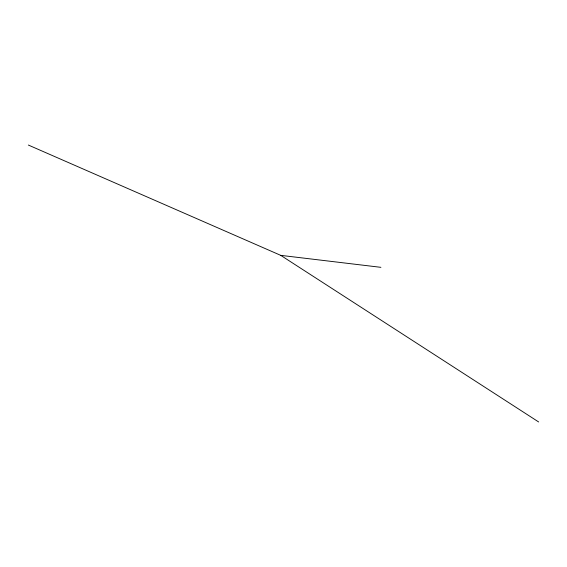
<?xml version="1.0" encoding="UTF-8"?>
<svg xmlns="http://www.w3.org/2000/svg" width="567" height="567" viewBox="0 0 567 567"><rect width="100%" height="100%" fill="white"/><g stroke="black" fill="none" stroke-linecap="round" stroke-linejoin="round"><path stroke-width="0.85" d="M28.35 145.046L280.743 255.356L380.904 267.333M280.743 255.356L538.65 421.954"/></g></svg>
